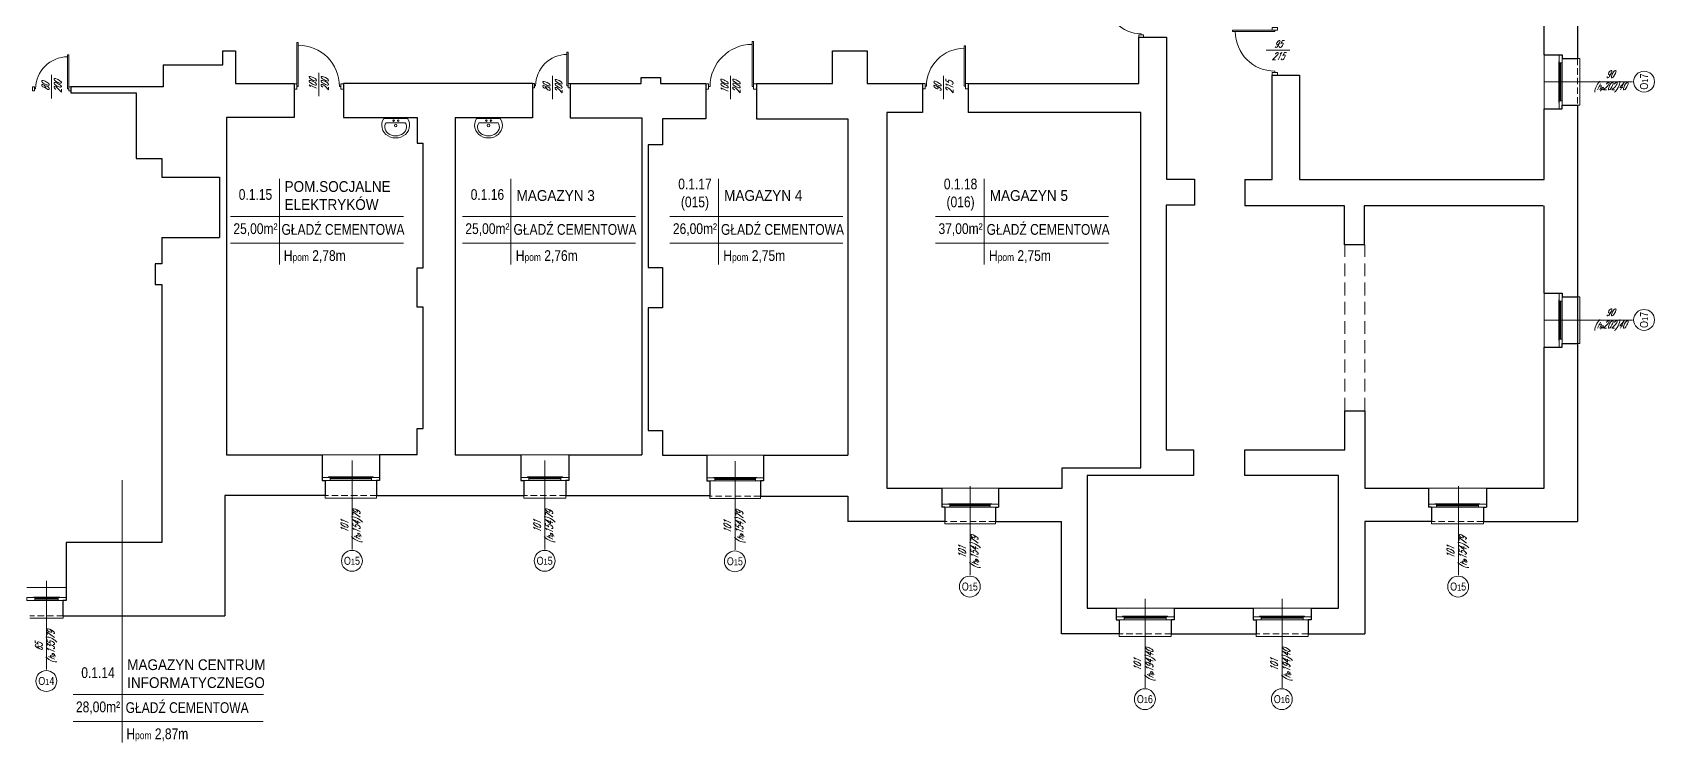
# Model space of a CAD drawing. Header units: millimetres. Extents: x -18485 to 40303, y -22087 to 35064.
# Drawn here: x 14301 to 17512, y 23359 to 24766 of the extents above; entities that cross this region are included whole.
import ezdxf

# ---------------------------------------------------------------- set-up
doc = ezdxf.new("R2010")
doc.units = ezdxf.units.MM
doc.linetypes.add('DASHED', pattern=[19.05, 12.7, -6.35])
doc.layers.get('0').update_dxf_attribs({"lineweight": 25})
for name, color, linetype, lineweight in [('-01 parter niski - ściany', 2, 'Continuous', 25), ('03-01_okna', 5, 'Continuous', 15), ('03_drzwi', 1, 'Continuous', 0), ('04-1_widok', 251, 'Continuous', 5), ('04-2_nad', 251, 'DASHED', 5), ('05-03_opis', 10, 'Continuous', 5), ('07_wyposażenie', 253, 'Continuous', 5)]:
    doc.layers.add(name, color=color, linetype=linetype, lineweight=lineweight)
doc.styles.add('ariel', font='arial.ttf', dxfattribs={"width": 0.8})
doc.styles.add('ariel_wym', font='simplex.shx', dxfattribs={"width": 0.65, "oblique": 25})

# ---------------------------------------------------------------- blocks, each defined once
blk = doc.blocks.new('umywal04')
at = {"flags": 128}
for points in [[(0, 0), (-2.4, -4.4), (-3.7, -9.1), (-4.1, -13.9), (-3.5, -18.7), (-1.8, -23.4), (0.7, -27.6), (4.2, -31.3), (8.3, -34.4), (13, -36.6), (18.1, -38), (23.4, -38.5), (28.7, -38), (33.8, -36.6), (38.5, -34.4), (42.6, -31.3), (46.1, -27.6), (48.6, -23.4), (50.3, -18.7), (50.9, -13.9), (50.5, -9.1), (49.2, -4.4), (46.8, 0)], [(4.3, -8.4), (2.7, -11.4), (1.8, -14.6), (1.7, -17.9), (2.3, -21.2), (3.7, -24.3), (5.8, -27.2), (8.5, -29.6), (11.7, -31.6), (15.3, -33.1), (19.3, -34.1), (23.3, -34.4), (27.4, -34.1), (31.3, -33.1), (34.9, -31.6), (38.1, -29.6), (40.8, -27.2), (42.9, -24.3), (44.3, -21.2), (44.9, -17.9), (44.8, -14.6), (43.9, -11.4), (42.3, -8.4)]]:
    blk.add_lwpolyline(points, dxfattribs=at)
for points in [[(0, 0), (46.8, 0)], [(4.3, -8.4), (42.3, -8.4)]]:
    blk.add_lwpolyline(points)
for centre, radius in [((19.3, -4), 1.56), ((23.5, -13.9), 2.54), ((28.3, -4), 1.56)]:
    blk.add_circle(centre, radius)
blk = doc.blocks.new('*U68')
blk.add_line((0, 0.375), (0, 0.4))
at = {"ltscale": 0.8}
blk.add_lwpolyline([(-0.05, 0.4), (-0.05, 0.45), (0.05, 0.45), (0.05, 0.4)], close=True, dxfattribs=at)
blk.add_lwpolyline([(0, -0.4), (0, -0.375), (-0.8, -0.375), (-0.8, -0.4), (-0.05, -0.4), (0.05, -0.4), (0.05, -0.45), (-0.05, -0.45), (-0.05, -0.4)])
blk.add_arc((0, -0.375), 0.75, 90, 180)
blk = doc.blocks.new('*U71')
blk.add_line((0, -0.375), (0, -0.4))
blk.add_lwpolyline([(0, 0.4), (0, 0.375), (-0.8, 0.375), (-0.8, 0.4), (-0.05, 0.4), (0.05, 0.4), (0.05, 0.45), (-0.05, 0.45), (-0.05, 0.4)])
at = {"ltscale": 0.8}
blk.add_lwpolyline([(-0.05, -0.4), (-0.05, -0.45), (0.05, -0.45), (0.05, -0.4)], close=True, dxfattribs=at)
blk.add_arc((0, 0.375), 0.75, 180, 270)

msp = doc.modelspace()

# ---------------------------------------------------------------- linework, layer by layer
at = {"layer": '-01 parter niski - ściany'}
for p, q in [((17358.9, 24969.6), (17358.9, 24713.6)), ((17292.9, 24721.1), (17292.9, 24827.1)), ((16490.9, 24664.1), (16490.9, 24756.1)), ((16490.9, 24756.1), (16545.9, 24756.1)), ((16545.9, 24756.1), (16545.9, 24475.1)), ((14678.1, 24701.1), (14678.1, 24729.1)), ((14678.1, 24729.1), (14703.1, 24729.1)), ((14703.1, 24729.1), (14703.1, 24664.1)), ((15884.9, 24664.1), (15884.9, 24729.1)), ((15884.9, 24729.1), (15952.9, 24729.1)), ((15952.9, 24729.1), (15952.9, 24664.1)), ((14560.1, 24701.1), (14560.1, 24658.1)), ((14560.1, 24701.1), (14678.1, 24701.1)), ((17292.9, 24721.1), (17328.9, 24721.1)), ((17328.9, 24721.1), (17328.9, 24713.6)), ((17328.9, 24713.6), (17358.9, 24713.6)), ((14560.1, 24658.1), (14377.1, 24658.1)), ((14377.1, 24658.1), (14377.1, 24646.1)), ((14703.1, 24664.1), (14818.9, 24664.1)), ((14818.9, 24664.1), (14818.9, 24597.1)), ((15290.9, 24664.1), (14916.9, 24664.1)), ((14916.9, 24664.1), (14916.9, 24597.1)), ((15290.9, 24664.1), (15290.9, 24596.1)), ((15365.3, 24664.1), (15505.9, 24664.1)), ((15365.3, 24664.1), (15365.3, 24596.1)), ((15505.9, 24664.1), (15505.9, 24676.1)), ((15505.9, 24676.1), (15543.9, 24676.1)), ((15543.9, 24676.1), (15543.9, 24664.1)), ((15543.9, 24664.1), (15633.9, 24664.1)), ((15633.9, 24664.1), (15633.9, 24594.1)), ((15733.9, 24664.1), (15884.9, 24664.1)), ((15733.9, 24664.1), (15733.9, 24594.1)), ((15952.9, 24664.1), (16062.9, 24664.1)), ((16062.9, 24664.1), (16062.9, 24607.1)), ((16152.9, 24664.1), (16490.9, 24664.1)), ((16152.9, 24664.1), (16152.9, 24607.1)), ((16754.9, 24474.1), (16754.9, 24681.1)), ((16754.9, 24681.1), (16808.9, 24681.1)), ((16808.9, 24681.1), (16808.9, 24474.1)), ((14377.1, 24646.1), (14506.1, 24646.1)), ((14506.1, 24646.1), (14506.1, 24516.1)), ((14818.9, 24597.1), (14685.5, 24597.1)), ((14685.5, 24597.1), (14685.5, 23929.1)), ((14916.9, 24597.1), (15062.3, 24597.1)), ((15062.3, 24597.1), (15062.3, 24546.1)), ((15290.9, 24596.1), (15137.9, 24596.1)), ((15137.9, 24596.1), (15137.9, 23929.1)), ((15365.3, 24596.1), (15506.9, 24596.1)), ((15506.9, 24596.1), (15506.9, 23929.1)), ((15633.9, 24594.1), (15547.9, 24594.1)), ((15547.9, 24594.1), (15547.9, 24543.1)), ((15733.9, 24594.1), (15914.9, 24594.1)), ((15914.9, 24594.1), (15914.9, 23928.1)), ((16062.9, 24607.1), (15991.9, 24607.1)), ((15991.9, 24607.1), (15991.9, 23863.1)), ((16494.9, 24607.1), (16152.9, 24607.1)), ((16494.9, 23903.1), (16494.9, 24607.1)), ((17292.9, 24474.1), (17292.9, 24614.1)), ((17292.9, 24614.1), (17328.9, 24614.1)), ((17328.9, 24614.1), (17328.9, 24621.6)), ((17328.9, 24621.6), (17358.9, 24621.6)), ((17358.9, 24621.6), (17358.9, 23797.1)), ((15062.3, 24546.1), (15074.3, 24546.1)), ((15074.3, 24299.1), (15074.3, 24546.1)), ((15547.9, 24543.1), (15519.9, 24543.1)), ((15519.9, 24543.1), (15519.9, 24300.1)), ((14506.1, 24516.1), (14557.1, 24516.1)), ((14557.1, 24516.1), (14557.1, 24479.1)), ((14557.1, 24479.1), (14671.1, 24479.1)), ((14671.1, 24479.1), (14671.1, 24359.1)), ((16545.9, 24475.1), (16600.9, 24475.1)), ((16600.9, 24475.1), (16600.9, 24423.1)), ((16700.9, 24474.1), (16700.9, 24422.1)), ((16700.9, 24474.1), (16754.9, 24474.1)), ((16808.9, 24474.1), (17292.9, 24474.1)), ((16600.9, 24423.1), (16544.9, 24423.1)), ((16544.9, 24423.1), (16544.9, 23939.1)), ((16897.9, 24422.1), (16700.9, 24422.1)), ((16897.9, 24345.1), (16897.9, 24422.1)), ((17290.9, 24422.1), (16936.9, 24422.1)), ((16936.9, 24422.1), (16936.9, 24345.1)), ((17292.9, 24249.1), (17292.9, 24422.1)), ((14557.1, 24359.1), (14671.1, 24359.1)), ((14557.1, 24359.1), (14557.1, 24307.1)), ((16936.9, 24345.1), (16897.9, 24345.1)), ((14557.1, 24307.1), (14544.1, 24307.1)), ((14544.1, 24307.1), (14544.1, 24266.1)), ((15062.3, 24221.1), (15062.3, 24299.1)), ((15062.3, 24299.1), (15074.3, 24299.1)), ((15519.9, 24300.1), (15547.9, 24300.1)), ((15547.9, 24300.1), (15547.9, 24220.1)), ((14544.1, 24266.1), (14557.1, 24266.1)), ((14557.1, 24266.1), (14557.1, 23755.1)), ((17292.9, 24249.1), (17328.9, 24249.1)), ((17328.9, 24249.1), (17328.9, 24241.6)), ((17328.9, 24241.6), (17358.9, 24241.6)), ((15074.3, 24221.1), (15062.3, 24221.1)), ((15074.3, 23981.1), (15074.3, 24221.1)), ((15547.9, 24220.1), (15519.9, 24220.1)), ((15519.9, 24220.1), (15519.9, 23977.1)), ((17328.9, 24142.1), (17328.9, 24149.6)), ((17328.9, 24149.6), (17358.9, 24149.6)), ((17292.9, 23863.1), (17292.9, 24142.1)), ((17292.9, 24142.1), (17328.9, 24142.1)), ((16898.9, 23939.1), (16898.9, 24016.1)), ((16898.9, 24016.1), (16937.9, 24016.1)), ((16937.9, 24016.1), (16937.9, 23863.1)), ((15062.3, 23929.1), (15062.3, 23981.1)), ((15062.3, 23981.1), (15074.3, 23981.1)), ((15519.9, 23977.1), (15547.9, 23977.1)), ((15547.9, 23977.1), (15547.9, 23928.1)), ((14685.5, 23929.1), (14874.3, 23929.1)), ((14874.3, 23929.1), (14874.3, 23878.1)), ((15062.3, 23929.1), (14988.3, 23929.1)), ((14988.3, 23929.1), (14988.3, 23878.1)), ((15137.9, 23929.1), (15267.9, 23929.1)), ((15267.9, 23929.1), (15267.9, 23878.1)), ((15362.9, 23929.1), (15506.9, 23929.1)), ((15362.9, 23929.1), (15362.9, 23878.1)), ((15547.9, 23928.1), (15635.9, 23928.1)), ((15635.9, 23928.1), (15635.9, 23877.1)), ((15747.9, 23928.1), (15914.9, 23928.1)), ((15747.9, 23928.1), (15747.9, 23877.1)), ((16544.9, 23939.1), (16598.9, 23939.1)), ((16598.9, 23939.1), (16598.9, 23888.1)), ((16700.9, 23888.1), (16700.9, 23939.1)), ((16700.9, 23939.1), (16898.9, 23939.1)), ((16338.9, 23863.1), (16338.9, 23903.1)), ((16338.9, 23903.1), (16494.9, 23903.1)), ((16598.9, 23888.1), (16388.9, 23888.1)), ((16388.9, 23888.1), (16388.9, 23625.1)), ((16885.9, 23888.1), (16700.9, 23888.1)), ((16885.9, 23625.1), (16885.9, 23888.1)), ((14874.3, 23878.1), (14880.3, 23878.1)), ((14880.3, 23878.1), (14880.3, 23848.1)), ((14988.3, 23878.1), (14982.3, 23878.1)), ((14982.3, 23878.1), (14982.3, 23848.1)), ((15267.9, 23878.1), (15273.9, 23878.1)), ((15273.9, 23878.1), (15273.9, 23848.1)), ((15362.9, 23878.1), (15356.9, 23878.1)), ((15356.9, 23878.1), (15356.9, 23848.1)), ((15635.9, 23877.1), (15641.9, 23877.1)), ((15641.9, 23877.1), (15641.9, 23847.1)), ((15747.9, 23877.1), (15741.9, 23877.1)), ((15741.9, 23877.1), (15741.9, 23847.1)), ((15991.9, 23863.1), (16100.9, 23863.1)), ((16100.9, 23863.1), (16100.9, 23825.1)), ((16212.9, 23863.1), (16338.9, 23863.1)), ((16212.9, 23863.1), (16212.9, 23825.1)), ((16937.9, 23863.1), (17063.9, 23863.1)), ((17063.9, 23863.1), (17063.9, 23825.1)), ((17178.9, 23863.1), (17292.9, 23863.1)), ((17178.9, 23863.1), (17178.9, 23825.1)), ((14880.3, 23848.1), (14681.9, 23848.1)), ((14681.9, 23848.1), (14681.9, 23610.1)), ((14982.3, 23848.1), (15273.9, 23848.1)), ((15356.9, 23848.1), (15641.9, 23848.1)), ((15741.9, 23847.1), (15914.9, 23847.1)), ((15914.9, 23847.1), (15914.9, 23797.1)), ((16106.9, 23825.1), (16100.9, 23825.1)), ((16106.9, 23825.1), (16106.9, 23797.1)), ((16206.9, 23825.1), (16206.9, 23797.1)), ((16206.9, 23825.1), (16212.9, 23825.1)), ((17069.9, 23825.1), (17063.9, 23825.1)), ((17069.9, 23825.1), (17069.9, 23797.1)), ((17172.9, 23825.1), (17172.9, 23797.1)), ((17172.9, 23825.1), (17178.9, 23825.1)), ((16106.9, 23797.1), (15914.9, 23797.1)), ((16206.9, 23797.1), (16337.9, 23797.1)), ((16337.9, 23574.1), (16337.9, 23797.1)), ((17069.9, 23797.1), (16937.9, 23797.1)), ((16937.9, 23797.1), (16937.9, 23574.1)), ((17172.9, 23797.1), (17358.9, 23797.1)), ((14557.1, 23755.1), (14368.1, 23755.1)), ((14368.1, 23755.1), (14368.1, 23666.1)), ((14368.1, 23666.1), (14368.1, 23640.1)), ((14361.1, 23640.1), (14361.1, 23610.1)), ((14368.1, 23640.1), (14361.1, 23640.1)), ((14361.1, 23610.1), (14681.9, 23610.1)), ((16388.9, 23625.1), (16445.9, 23625.1)), ((16445.9, 23625.1), (16445.9, 23602.1)), ((16445.9, 23602.1), (16451.9, 23602.1)), ((16451.9, 23602.1), (16451.9, 23574.1)), ((16560.9, 23602.1), (16554.9, 23602.1)), ((16554.9, 23602.1), (16554.9, 23574.1)), ((16560.9, 23625.1), (16716.9, 23625.1)), ((16560.9, 23625.1), (16560.9, 23602.1)), ((16716.9, 23625.1), (16716.9, 23602.1)), ((16716.9, 23602.1), (16722.9, 23602.1)), ((16722.9, 23602.1), (16722.9, 23574.1)), ((16831.9, 23602.1), (16825.9, 23602.1)), ((16825.9, 23602.1), (16825.9, 23574.1)), ((16831.9, 23625.1), (16885.9, 23625.1)), ((16831.9, 23625.1), (16831.9, 23602.1)), ((16451.9, 23574.1), (16337.9, 23574.1)), ((16554.9, 23574.1), (16722.9, 23574.1)), ((16825.9, 23574.1), (16937.9, 23574.1))]:
    msp.add_line(p, q, dxfattribs=at)
at = {"layer": '03-01_okna', "linetype": 'Continuous', "lineweight": 0}
for p, q in [((17321.9, 24704.1), (17325.9, 24704.1)), ((17323.9, 24704.1), (17323.9, 24631.1)), ((17324.4, 24704.1), (17324.4, 24631.1)), ((17325.9, 24705.1), (17325.9, 24630.1)), ((17328.9, 24630.1), (17328.9, 24705.1)), ((17358.9, 24713.6), (17363.9, 24713.6)), ((17363.9, 24713.6), (17363.9, 24621.6)), ((17321.9, 24631.1), (17325.9, 24631.1)), ((17358.9, 24621.6), (17363.9, 24621.6)), ((17358.9, 24241.6), (17363.9, 24241.6)), ((17363.9, 24241.6), (17363.9, 24149.6)), ((17321.9, 24232.1), (17325.9, 24232.1)), ((17323.9, 24232.1), (17323.9, 24159.1)), ((17324.4, 24232.1), (17324.4, 24159.1)), ((17325.9, 24233.1), (17325.9, 24158.1)), ((17328.9, 24158.1), (17328.9, 24233.1)), ((17321.9, 24159.1), (17325.9, 24159.1)), ((17358.9, 24149.6), (17363.9, 24149.6)), ((14972.3, 23881.1), (14890.3, 23881.1)), ((14890.3, 23878.1), (14972.3, 23878.1)), ((14891.3, 23885.1), (14891.3, 23881.1)), ((14971.3, 23883.1), (14891.3, 23883.1)), ((14971.3, 23882.6), (14891.3, 23882.6)), ((14971.3, 23885.1), (14971.3, 23881.1)), ((15346.9, 23881.1), (15283.9, 23881.1)), ((15283.9, 23878.1), (15346.9, 23878.1)), ((15284.9, 23885.1), (15284.9, 23881.1)), ((15345.9, 23883.1), (15284.9, 23883.1)), ((15345.9, 23882.6), (15284.9, 23882.6)), ((15345.9, 23885.1), (15345.9, 23881.1)), ((15731.9, 23880.1), (15651.9, 23880.1)), ((15651.9, 23877.1), (15731.9, 23877.1)), ((15652.9, 23884.1), (15652.9, 23880.1)), ((15730.9, 23882.1), (15652.9, 23882.1)), ((15730.9, 23881.6), (15652.9, 23881.6)), ((15730.9, 23884.1), (15730.9, 23880.1)), ((14880.3, 23848.1), (14880.3, 23843.1)), ((14982.3, 23843.1), (14880.3, 23843.1)), ((14982.3, 23848.1), (14982.3, 23843.1)), ((15273.9, 23848.1), (15273.9, 23843.1)), ((15356.9, 23843.1), (15273.9, 23843.1)), ((15356.9, 23848.1), (15356.9, 23843.1)), ((15641.9, 23847.1), (15641.9, 23842.1)), ((15741.9, 23842.1), (15641.9, 23842.1)), ((15741.9, 23847.1), (15741.9, 23842.1)), ((16196.9, 23828.1), (16116.9, 23828.1)), ((16116.9, 23825.1), (16196.9, 23825.1)), ((16117.9, 23832.1), (16117.9, 23828.1)), ((16195.9, 23830.1), (16117.9, 23830.1)), ((16195.9, 23829.6), (16117.9, 23829.6)), ((16195.9, 23832.1), (16195.9, 23828.1)), ((17162.9, 23828.1), (17079.9, 23828.1)), ((17079.9, 23825.1), (17162.9, 23825.1)), ((17080.9, 23832.1), (17080.9, 23828.1)), ((17161.9, 23830.1), (17080.9, 23830.1)), ((17161.9, 23829.6), (17080.9, 23829.6)), ((17161.9, 23832.1), (17161.9, 23828.1)), ((16106.9, 23797.1), (16106.9, 23792.1)), ((16206.9, 23792.1), (16106.9, 23792.1)), ((16206.9, 23797.1), (16206.9, 23792.1)), ((17069.9, 23797.1), (17069.9, 23792.1)), ((17172.9, 23792.1), (17069.9, 23792.1)), ((17172.9, 23797.1), (17172.9, 23792.1)), ((14352.1, 23643.1), (14306.1, 23643.1)), ((14306.1, 23640.1), (14352.1, 23640.1)), ((14307.1, 23647.1), (14307.1, 23643.1)), ((14351.1, 23645.1), (14307.1, 23645.1)), ((14351.1, 23644.6), (14307.1, 23644.6)), ((14351.1, 23647.1), (14351.1, 23643.1)), ((14362.1, 23605.1), (14296.1, 23605.1)), ((14362.1, 23610.1), (14362.1, 23605.1)), ((16544.9, 23605.1), (16461.9, 23605.1)), ((16461.9, 23602.1), (16544.9, 23602.1)), ((16462.9, 23609.1), (16462.9, 23605.1)), ((16543.9, 23607.1), (16462.9, 23607.1)), ((16543.9, 23606.6), (16462.9, 23606.6)), ((16543.9, 23609.1), (16543.9, 23605.1)), ((16815.9, 23605.1), (16732.9, 23605.1)), ((16732.9, 23602.1), (16815.9, 23602.1)), ((16733.9, 23609.1), (16733.9, 23605.1)), ((16814.9, 23607.1), (16733.9, 23607.1)), ((16814.9, 23606.6), (16733.9, 23606.6)), ((16814.9, 23609.1), (16814.9, 23605.1)), ((16451.9, 23574.1), (16451.9, 23569.1)), ((16554.9, 23569.1), (16451.9, 23569.1)), ((16554.9, 23574.1), (16554.9, 23569.1)), ((16722.9, 23574.1), (16722.9, 23569.1)), ((16825.9, 23569.1), (16722.9, 23569.1)), ((16825.9, 23574.1), (16825.9, 23569.1))]:
    msp.add_line(p, q, dxfattribs=at)
at = {"layer": '03-01_okna', "linetype": 'DASHED'}
for p, q in [((17358.9, 24713.6), (17358.9, 24621.6)), ((17358.9, 24241.6), (17358.9, 24149.6)), ((14982.3, 23848.1), (14880.3, 23848.1)), ((15356.9, 23848.1), (15273.9, 23848.1)), ((15741.9, 23847.1), (15641.9, 23847.1)), ((16206.9, 23797.1), (16106.9, 23797.1)), ((17172.9, 23797.1), (17069.9, 23797.1)), ((14362.1, 23610.1), (14296.1, 23610.1)), ((16554.9, 23574.1), (16451.9, 23574.1)), ((16825.9, 23574.1), (16722.9, 23574.1))]:
    msp.add_line(p, q, dxfattribs=at)
at = {"layer": '03-01_okna', "linetype": 'Continuous', "lineweight": 0}
for points in [[(17322.9, 24708.1), (17321.9, 24708.1), (17321.9, 24627.1), (17322.9, 24627.1)], [(17322.9, 24236.1), (17321.9, 24236.1), (17321.9, 24155.1), (17322.9, 24155.1)], [(14975.3, 23884.1), (14975.3, 23885.1), (14887.3, 23885.1), (14887.3, 23884.1)], [(15349.9, 23884.1), (15349.9, 23885.1), (15280.9, 23885.1), (15280.9, 23884.1)], [(15734.9, 23883.1), (15734.9, 23884.1), (15648.9, 23884.1), (15648.9, 23883.1)], [(16199.9, 23831.1), (16199.9, 23832.1), (16113.9, 23832.1), (16113.9, 23831.1)], [(17165.9, 23831.1), (17165.9, 23832.1), (17076.9, 23832.1), (17076.9, 23831.1)], [(14355.1, 23646.1), (14355.1, 23647.1), (14303.1, 23647.1), (14303.1, 23646.1)], [(16547.9, 23608.1), (16547.9, 23609.1), (16458.9, 23609.1), (16458.9, 23608.1)], [(16818.9, 23608.1), (16818.9, 23609.1), (16729.9, 23609.1), (16729.9, 23608.1)]]:
    msp.add_lwpolyline(points, dxfattribs=at)
for points in [[(17322.9, 24705.1), (17322.9, 24721.1), (17328.9, 24721.1), (17328.9, 24705.1)], [(17322.9, 24614.1), (17322.9, 24630.1), (17328.9, 24630.1), (17328.9, 24614.1)], [(17322.9, 24233.1), (17322.9, 24249.1), (17328.9, 24249.1), (17328.9, 24233.1)], [(17322.9, 24142.1), (17322.9, 24158.1), (17328.9, 24158.1), (17328.9, 24142.1)], [(14874.3, 23884.1), (14890.3, 23884.1), (14890.3, 23878.1), (14874.3, 23878.1)], [(14972.3, 23884.1), (14988.3, 23884.1), (14988.3, 23878.1), (14972.3, 23878.1)], [(15267.9, 23884.1), (15283.9, 23884.1), (15283.9, 23878.1), (15267.9, 23878.1)], [(15346.9, 23884.1), (15362.9, 23884.1), (15362.9, 23878.1), (15346.9, 23878.1)], [(15635.9, 23883.1), (15651.9, 23883.1), (15651.9, 23877.1), (15635.9, 23877.1)], [(15731.9, 23883.1), (15747.9, 23883.1), (15747.9, 23877.1), (15731.9, 23877.1)], [(16100.9, 23831.1), (16116.9, 23831.1), (16116.9, 23825.1), (16100.9, 23825.1)], [(16196.9, 23831.1), (16212.9, 23831.1), (16212.9, 23825.1), (16196.9, 23825.1)], [(17063.9, 23831.1), (17079.9, 23831.1), (17079.9, 23825.1), (17063.9, 23825.1)], [(17162.9, 23831.1), (17178.9, 23831.1), (17178.9, 23825.1), (17162.9, 23825.1)], [(14290.1, 23646.1), (14306.1, 23646.1), (14306.1, 23640.1), (14290.1, 23640.1)], [(14352.1, 23646.1), (14368.1, 23646.1), (14368.1, 23640.1), (14352.1, 23640.1)], [(16445.9, 23608.1), (16461.9, 23608.1), (16461.9, 23602.1), (16445.9, 23602.1)], [(16544.9, 23608.1), (16560.9, 23608.1), (16560.9, 23602.1), (16544.9, 23602.1)], [(16716.9, 23608.1), (16732.9, 23608.1), (16732.9, 23602.1), (16716.9, 23602.1)], [(16815.9, 23608.1), (16831.9, 23608.1), (16831.9, 23602.1), (16815.9, 23602.1)]]:
    msp.add_lwpolyline(points, close=True, dxfattribs=at)
at = {"layer": '04-1_widok'}
for p, q in [((17292.9, 24614.1), (17292.9, 24721.1)), ((17292.9, 24142.1), (17292.9, 24249.1)), ((14871.3, 23929.1), (14988.3, 23929.1)), ((15267.9, 23929.1), (15366.9, 23929.1)), ((15632.9, 23928.1), (15747.9, 23928.1)), ((16100.9, 23863.1), (16215.9, 23863.1)), ((17063.9, 23863.1), (17178.9, 23863.1)), ((14290.1, 23666.1), (14368.1, 23666.1)), ((16445.9, 23625.1), (16560.9, 23625.1)), ((16716.9, 23625.1), (16831.9, 23625.1))]:
    msp.add_line(p, q, dxfattribs=at)
at = {"layer": '04-2_nad', "ltscale": 2}
for p, q in [((16898.9, 24016.1), (16898.9, 24345.1)), ((16937.9, 24016.1), (16937.9, 24345.1))]:
    msp.add_line(p, q, dxfattribs=at)
at = {"layer": '05-03_opis', "lineweight": 0}
for p, q in [((16790, 24730.7), (16742.8, 24730.7)), ((14339.1, 24634.8), (14339.1, 24681.4)), ((14867.9, 24639), (14867.9, 24685.5)), ((15330.6, 24633.2), (15330.6, 24679.7)), ((15682.8, 24633.4), (15682.8, 24679.9)), ((16104.2, 24633.4), (16104.2, 24679.9)), ((17292.2, 24667.6), (17468.3, 24667.6)), ((17292.2, 24195.6), (17468.3, 24195.6)), ((14934, 23917.6), (14934, 23741.6)), ((15315.4, 23917.6), (15315.4, 23741.6)), ((15691.9, 23916.6), (15691.9, 23740.6)), ((16156.9, 23866.6), (16156.9, 23690.6)), ((17123.4, 23866.6), (17123.4, 23690.6)), ((14329.1, 23679.6), (14329.1, 23503.6)), ((16503.4, 23643.6), (16503.4, 23467.6)), ((16774.4, 23643.6), (16774.4, 23467.6))]:
    msp.add_line(p, q, dxfattribs=at)
at = {"layer": '05-03_opis'}
for p, q in [((14790, 24475.4), (14790, 24306.1)), ((15248.2, 24475.4), (15248.2, 24306.1)), ((15658.9, 24475.4), (15658.9, 24306.1)), ((16184.5, 24475.4), (16184.5, 24306.1)), ((14692.9, 24401.2), (15035.3, 24401.2)), ((15152.1, 24401.2), (15494.5, 24401.2)), ((15562.8, 24401.2), (15905.3, 24401.2)), ((16088.6, 24401.2), (16431, 24401.2)), ((14692.9, 24348.1), (15035.3, 24348.1)), ((15152.1, 24348.1), (15494.5, 24348.1)), ((15562.8, 24348.1), (15905.3, 24348.1)), ((16088.6, 24348.1), (16431, 24348.1)), ((14478.9, 23878.7), (14478.9, 23358.9)), ((14381.4, 23454), (14758.6, 23454)), ((14381.4, 23400.9), (14758, 23400.9))]:
    msp.add_line(p, q, dxfattribs=at)
at = {"layer": '05-03_opis', "lineweight": 0}
for centre in [(17490.9, 24668.1), (17490.9, 24196.1), (14933.5, 23718.9), (15314.9, 23718.9), (15691.4, 23717.9), (16156.4, 23667.9), (17122.9, 23667.9), (14328.6, 23480.9), (16502.9, 23444.9), (16773.9, 23444.9)]:
    msp.add_circle(centre, 20.7, dxfattribs=at)

# ---------------------------------------------------------------- block references
at = {"layer": '03_drzwi'}
for name, p, xscale, yscale, zscale, rotation in [('*U68', (16495.4, 24797.1), -91.11111111108403, 91.11111111108403, 91.11111111108298, 180), ('*U68', (16760.1, 24728.1), -104.4444444444161, 104.4444444444161, 104.4444444444157, 180), ('*U68', (14339.1, 24653.9), -84.44444444441615, 84.44444444441615, 84.44444444441777, 90), ('*U71', (14867.9, 24658.6), -108.8888888888541, 108.8888888888541, 108.8888888888545, 90), ('*U68', (15328.1, 24660), -82.69622399266518, 82.69622399266518, 82.69622399266372, 90), ('*U68', (15683.9, 24658.5), -111.1111111110804, 111.1111111110804, 111.1111111110814, 90), ('*U68', (16107.9, 24659.1), -99.99999999997453, 99.99999999997453, 99.9999999999733, 90)]:
    msp.add_blockref(name, p, dxfattribs=dict(at, xscale=xscale, yscale=yscale, zscale=zscale, rotation=rotation))
at = {"layer": '07_wyposażenie', "ltscale": 2}
for p in [(14996.6, 24595), (15180.3, 24595)]:
    msp.add_blockref('umywal04', p, dxfattribs=at)

# ---------------------------------------------------------------- texts
at = {"layer": '05-03_opis', "lineweight": 0, "attachment_point": 5}
for s, insert, char_height, width, style in [('95\\P215', (16766.6, 24730.7), 14.4, 68.936, 'ariel_wym'), ('90\\P({\\H0.8333x;h\\H0.6x;p}202)40', (17423.4, 24668.7), 14.4, 62.661, 'ariel_wym'), ('90\\P({\\H0.8333x;h\\H0.6x;p}202)40', (17423.4, 24196.7), 14.4, 62.661, 'ariel_wym'), ('O{\\H0.7576x;1}5', (14933.5, 23718.9), 15.84, 75.194, 'ariel'), ('O{\\H0.7576x;1}5', (15314.9, 23718.9), 15.84, 75.194, 'ariel'), ('O{\\H0.7576x;1}5', (15691.4, 23717.9), 15.84, 75.194, 'ariel'), ('O{\\H0.7576x;1}5', (16156.4, 23667.9), 15.84, 75.194, 'ariel'), ('O{\\H0.7576x;1}5', (17122.9, 23667.9), 15.84, 75.194, 'ariel'), ('O{\\H0.7576x;1}4', (14328.6, 23480.9), 15.84, 75.194, 'ariel'), ('O{\\H0.7576x;1}6', (16502.9, 23444.9), 15.84, 75.194, 'ariel'), ('O{\\H0.7576x;1}6', (16773.9, 23444.9), 15.84, 75.194, 'ariel')]:
    msp.add_mtext(s, dxfattribs=dict(at, insert=insert, char_height=char_height, width=width, style=style))
at = {"layer": '05-03_opis', "lineweight": 0, "attachment_point": 5, "rotation": 90}
for s, insert, char_height, width, style in [('80\\P200', (14339.1, 24658.3), 14.4, 68.936, 'ariel_wym'), ('100\\P200', (14867.9, 24662.5), 14.4, 68.936, 'ariel_wym'), ('80\\P200', (15330.6, 24656.6), 14.4, 68.936, 'ariel_wym'), ('100\\P200', (15682.8, 24656.9), 14.4, 68.936, 'ariel_wym'), ('90\\P215', (16104.2, 24656.9), 14.4, 68.936, 'ariel_wym'), ('O{\\H0.7576x;1}7', (17490.9, 24668.1), 15.84, 75.194, 'ariel'), ('O{\\H0.7576x;1}7', (17490.9, 24196.1), 15.84, 75.194, 'ariel'), ('101\\P({\\H0.8333x;h\\H0.6x;p}154)79', (14933, 23786.5), 14.4, 62.661, 'ariel_wym'), ('101\\P({\\H0.8333x;h\\H0.6x;p}154)79', (15314.3, 23786.5), 14.4, 62.661, 'ariel_wym'), ('101\\P({\\H0.8333x;h\\H0.6x;p}154)79', (15690.8, 23785.5), 14.4, 62.661, 'ariel_wym'), ('101\\P({\\H0.8333x;h\\H0.6x;p}154)79', (16155.8, 23735.5), 14.4, 62.661, 'ariel_wym'), ('101\\P({\\H0.8333x;h\\H0.6x;p}154)79', (17122.3, 23735.5), 14.4, 62.661, 'ariel_wym'), ('65\\P({\\H0.8333x;h\\H0.6x;p}135)79', (14328, 23548.5), 14.4, 62.661, 'ariel_wym'), ('101\\P({\\H0.8333x;h\\H0.6x;p}194)40', (16502.3, 23512.5), 14.4, 62.661, 'ariel_wym'), ('101\\P({\\H0.8333x;h\\H0.6x;p}194)40', (16773.3, 23512.5), 14.4, 62.661, 'ariel_wym')]:
    msp.add_mtext(s, dxfattribs=dict(at, insert=insert, char_height=char_height, width=width, style=style))
at = {"layer": '05-03_opis', "char_height": 21.315, "style": 'ariel'}
for s, insert, width, attachment_point in [('\\W0.9;{\\fArial|b0|i0|c238|p34;POM.SOCJALNE\\PELEKTRYKÓW}', (14800.1, 24442.4), 376.293, 4), ('{\\fArial|b0|i0|c238|p34;0.1.17\\P(015)}', (15612.4, 24444.4), 99.111, 5), ('{\\fArial|b0|i0|c238|p34;0.1.18\\P(016)}', (16138.1, 24444.4), 99.111, 5), ('{\\fArial|b0|i0|c238|p34;0.1.15}', (14742.5, 24444.4), 99.111, 5), ('{\\fArial|b0|i0|c238|p34;0.1.16}', (15201.6, 24444.4), 99.111, 5), ('\\W0.9;{\\fArial|b0|i0|c238|p34;MAGAZYN 3}', (15259.3, 24442.4), 376.293, 4), ('\\W0.9;{\\fArial|b0|i0|c238|p34;MAGAZYN 4}', (15670.1, 24442.4), 376.293, 4), ('\\W0.9;{\\fArial|b0|i0|c238|p34;MAGAZYN 5}', (16195.8, 24442.4), 376.293, 4), ('{\\fArial|b0|i0|c238|p34;25,00m²}', (14742.5, 24374.9), 99.11, 5), ('{\\fArial|b0|i0|c238|p34;GŁADŹ CEMENTOWA}', (14794, 24375.2), 293.738, 4), ('{\\fArial|b0|i0|c238|p34;25,00m²}', (15201.6, 24374.9), 99.11, 5), ('{\\fArial|b0|i0|c238|p34;GŁADŹ CEMENTOWA}', (15253.2, 24375.2), 293.738, 4), ('{\\fArial|b0|i0|c238|p34;26,00m²}', (15612.4, 24374.9), 99.11, 5), ('{\\fArial|b0|i0|c238|p34;GŁADŹ CEMENTOWA}', (15663.9, 24375.2), 293.738, 4), ('{\\fArial|b0|i0|c238|p34;37,00m²}', (16138.1, 24374.9), 99.11, 5), ('{\\fArial|b0|i0|c238|p34;GŁADŹ CEMENTOWA}', (16189.7, 24375.2), 293.738, 4), ('{\\fArial|b0|i0|c238|p34; H\\H0.7x;pom\\H1.429x; 2,78m}', (14792, 24321.3), 293.738, 4), ('{\\fArial|b0|i0|c238|p34; H\\H0.7x;pom\\H1.429x; 2,76m}', (15251.2, 24321.3), 293.738, 4), ('{\\fArial|b0|i0|c238|p34; H\\H0.7x;pom\\H1.429x; 2,75m}', (15661.9, 24321.3), 293.738, 4), ('{\\fArial|b0|i0|c238|p34; H\\H0.7x;pom\\H1.429x; 2,75m}', (16187.7, 24321.3), 293.738, 4), ('{\\fArial|b0|i0|c238|p34;0.1.14}', (14430.9, 23497.3), 99.111, 5), ('\\W0.9;{\\fArial|b0|i0|c238|p34;MAGAZYN CENTRUM\\PINFORMATYCZNEGO}', (14488.6, 23495.3), 376.293, 4), ('{\\fArial|b0|i0|c238|p34;28,00m²}', (14430.9, 23427.7), 99.11, 5), ('{\\fArial|b0|i0|c238|p34;GŁADŹ CEMENTOWA}', (14485.6, 23428), 293.738, 4), ('{\\fArial|b0|i0|c238|p34; H\\H0.7x;pom\\H1.429x; 2,87m}', (14480.5, 23374.1), 293.738, 4)]:
    msp.add_mtext(s, dxfattribs=dict(at, insert=insert, width=width, attachment_point=attachment_point))

doc.saveas('drawing.dxf')
